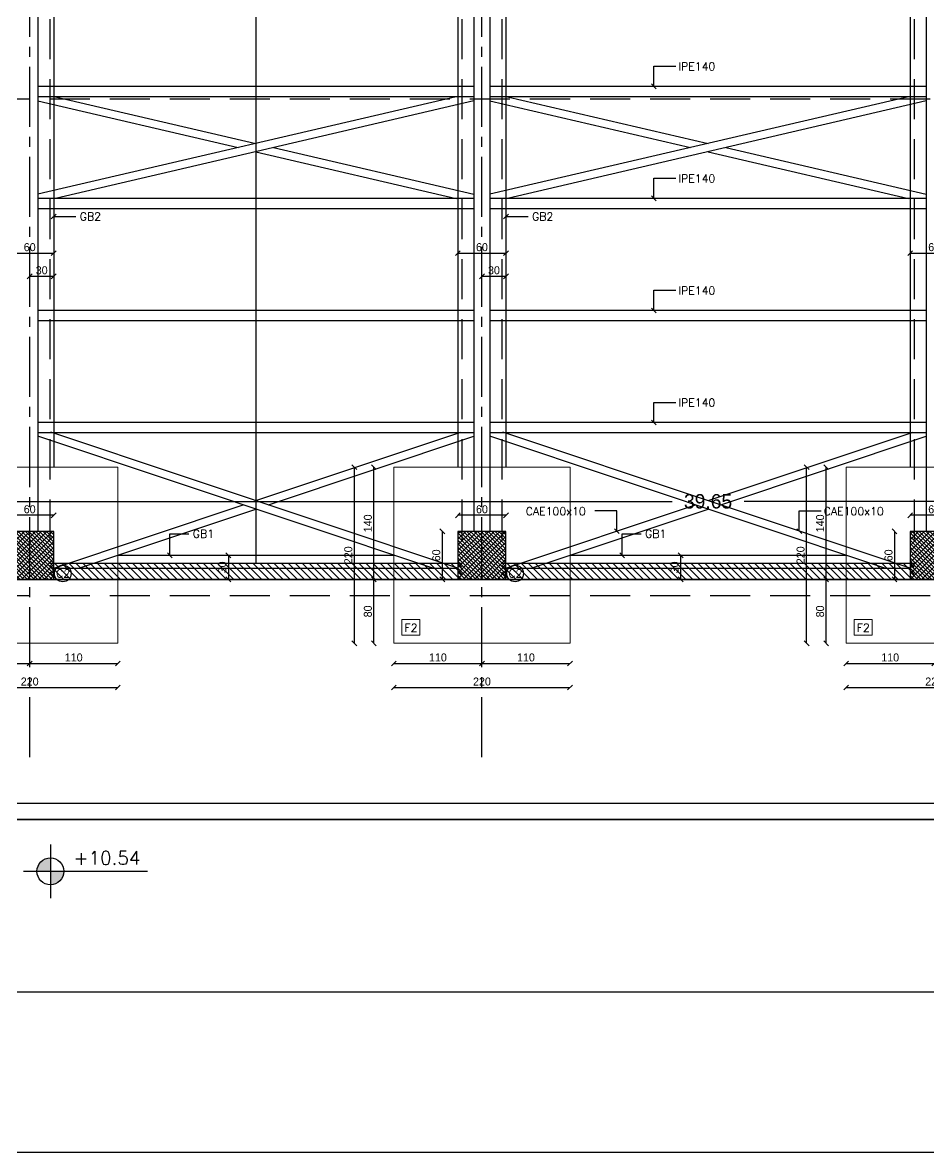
# Model space of a CAD drawing. Header units: metres. Extents: x -353217 to -351774, y -68080 to -67552.
# Drawn here: x -352346.65 to -352335.33, y -67887.88 to -67873.76 of the extents above; entities that cross this region are included whole.
import ezdxf

# ---------------------------------------------------------------- set-up
doc = ezdxf.new("R2010")
doc.units = ezdxf.units.M
doc.header["$MEASUREMENT"] = 0
doc.header["$PDMODE"] = 2
doc.header["$PDSIZE"] = -0.6
doc.linetypes.add('CENTER2', pattern=[1.125, 0.75, -0.125, 0.125, -0.125])
doc.linetypes.add('DASHED', pattern=[0.75, 0.5, -0.25])
for name, color, linetype in [('A-dim', 4, 'Continuous'), ('A-HATCH', 9, 'Continuous'), ('A-levels', 4, 'Continuous'), ('A-walls', 5, 'Continuous'), ('Dim', 40, 'Continuous'), ('lot', 3, 'Continuous'), ('proj', 2, 'DASHED'), ('Str-Axes', 8, 'Continuous'), ('str-columns', 3, 'Continuous'), ('str-frame', 1, 'Continuous'), ('str-ground-beams', 3, 'Continuous')]:
    doc.layers.add(name, color=color, linetype=linetype)
doc.layers.add('str-footings', color=5, linetype='Continuous', lineweight=5)
doc.styles.add('ROMANS', font='romans', dxfattribs={"height": 0.4})
doc.dimstyles.get("Standard").update_dxf_attribs({"dimtxt": 0.18, "dimasz": 0.18, "dimexe": 0.18, "dimexo": 0.0625, "dimgap": 0.09, "dimtad": 0, "dimzin": 0, "dimdsep": 46, "dimtxsty": 'Standard', "dimcen": 0.09, "dimse1": 1, "dimse2": 1, "dimadec": 0, "dimazin": 0, "dimtfac": 1, "dimtix": 1, "dimtofl": 0, "dimtmove": 0, "dimatfit": 3, "dimfxl": 1, "dimtolj": 1, "dimtzin": 0, "dimarcsym": 0})
doc.dimstyles.new('structure', dxfattribs={"dimtxt": 0.1, "dimasz": 0.06, "dimexe": 0.18, "dimexo": 1, "dimgap": 0.025, "dimtad": 1, "dimdec": 1, "dimlfac": 100, "dimrnd": 0.5, "dimdsep": 46, "dimtxsty": 'Standard', "dimblk1": 'OBLIQUE', "dimblk2": 'OBLIQUE', "dimsah": 1, "dimcen": 0.009, "dimse1": 1, "dimse2": 1, "dimclrd": 4, "dimclre": 9, "dimclrt": 1, "dimadec": 0, "dimazin": 0, "dimtfac": 0.066667, "dimtdec": 1, "dimtix": 1, "dimtmove": 2, "dimatfit": 3, "dimldrblk": 'OBLIQUE', "dimfxl": 0.18, "dimtolj": 1, "dimarcsym": 0})
pattern_1 = [(45, (0, 0), (-0.035355339059, 0.035355339059), [])]

# ---------------------------------------------------------------- blocks, each defined once
blk = doc.blocks.new('planlev')
h = blk.add_hatch(color=256)
h.paths.add_polyline_path([(0, 0.2, 0.414214), (-0.2, 0), (0, 0)])
h.paths.add_polyline_path([(0.2, 0), (0, 0), (0, -0.2, 0.414214)])
for p, q in [((0, 0.4), (0, -0.4)), ((-0.4, 0), (1.445, 0))]:
    blk.add_line(p, q)
blk.add_circle((0, 0), 0.2)
at = {"style": 'ROMANS'}
for tag, p in [('LEVEL-NOTATION', (0.345, 0.099)), ('FINISH', (0.345, -0.301))]:
    blk.add_attdef(tag, p, '', height=0.2, dxfattribs=at)
blk = doc.blocks.new('*D474')
at = {"layer": 'A-dim', "color": 0, "lineweight": -2, "transparency": 16777216}
for p, q in [((-352357.732, -67879.742), (-352338.537, -67879.742)), ((-352318.442, -67879.742), (-352337.637, -67879.742))]:
    blk.add_line(p, q, dxfattribs=at)
at = {"layer": 'A-dim', "color": 0, "transparency": 16777216}
for points in [[(-352357.732, -67879.712), (-352357.732, -67879.772), (-352357.912, -67879.742)], [(-352318.442, -67879.712), (-352318.442, -67879.772), (-352318.262, -67879.742)]]:
    blk.add_solid(points, dxfattribs=at)
at = {"layer": 'Defpoints', "color": 0, "transparency": 16777216}
for p in [(-352318.262, -67879.742), (-352357.912, -67880.216), (-352318.262, -67880.216)]:
    blk.add_point(p, dxfattribs=at)
at = {"layer": 'A-dim', "color": 0, "transparency": 16777216, "insert": (-352338.087, -67879.742), "char_height": 0.18, "attachment_point": 5}
blk.add_mtext('\\A1;39.65', dxfattribs=at)
blk = doc.blocks.new('_Oblique')
at = {"color": 0, "linetype": 'ByBlock', "lineweight": -2}
blk.add_line((-0.5, -0.5), (0.5, 0.5), dxfattribs=at)
blk = doc.blocks.new('*D530')
at = {"layer": 'Defpoints', "color": 0, "transparency": 16777216}
for p in [(-352346.562, -67881.515), (-352345.462, -67881.515), (-352345.462, -67881.767)]:
    blk.add_point(p, dxfattribs=at)
at = {"layer": 'str-footings', "color": 4, "lineweight": -2, "transparency": 16777216}
blk.add_line((-352346.562, -67881.767), (-352345.462, -67881.767), dxfattribs=at)
at = {"layer": 'str-footings', "color": 4, "lineweight": -2, "transparency": 16777216, "xscale": 0.06, "yscale": 0.06, "zscale": 0.06, "rotation": 180}
blk.add_blockref('_Oblique', (-352346.562, -67881.767), dxfattribs=at)
at = {"layer": 'str-footings', "color": 4, "lineweight": -2, "transparency": 16777216, "xscale": 0.06, "yscale": 0.06, "zscale": 0.06}
blk.add_blockref('_Oblique', (-352345.462, -67881.767), dxfattribs=at)
at = {"layer": 'str-footings', "color": 1, "transparency": 16777216, "insert": (-352346.012, -67881.692), "char_height": 0.1, "attachment_point": 5}
blk.add_mtext('\\A1;110', dxfattribs=at)
blk = doc.blocks.new('*D532')
at = {"layer": 'Defpoints', "color": 0, "transparency": 16777216}
for p in [(-352347.662, -67881.515), (-352346.562, -67881.515), (-352346.562, -67881.767)]:
    blk.add_point(p, dxfattribs=at)
at = {"layer": 'str-footings', "color": 4, "lineweight": -2, "transparency": 16777216}
blk.add_line((-352347.662, -67881.767), (-352346.562, -67881.767), dxfattribs=at)
at = {"layer": 'str-footings', "color": 4, "lineweight": -2, "transparency": 16777216, "xscale": 0.06, "yscale": 0.06, "zscale": 0.06, "rotation": 180}
blk.add_blockref('_Oblique', (-352347.662, -67881.767), dxfattribs=at)
at = {"layer": 'str-footings', "color": 4, "lineweight": -2, "transparency": 16777216, "xscale": 0.06, "yscale": 0.06, "zscale": 0.06}
blk.add_blockref('_Oblique', (-352346.562, -67881.767), dxfattribs=at)
at = {"layer": 'str-footings', "color": 1, "transparency": 16777216, "insert": (-352347.112, -67881.692), "char_height": 0.1, "attachment_point": 5}
blk.add_mtext('\\A1;110', dxfattribs=at)
blk = doc.blocks.new('*D527')
at = {"layer": 'Defpoints', "color": 0, "transparency": 16777216}
for p in [(-352347.662, -67881.515), (-352345.462, -67881.515), (-352345.462, -67882.068)]:
    blk.add_point(p, dxfattribs=at)
at = {"layer": 'str-footings', "color": 4, "lineweight": -2, "transparency": 16777216}
blk.add_line((-352347.662, -67882.068), (-352345.462, -67882.068), dxfattribs=at)
at = {"layer": 'str-footings', "color": 4, "lineweight": -2, "transparency": 16777216, "xscale": 0.06, "yscale": 0.06, "zscale": 0.06, "rotation": 180}
blk.add_blockref('_Oblique', (-352347.662, -67882.068), dxfattribs=at)
at = {"layer": 'str-footings', "color": 4, "lineweight": -2, "transparency": 16777216, "xscale": 0.06, "yscale": 0.06, "zscale": 0.06}
blk.add_blockref('_Oblique', (-352345.462, -67882.068), dxfattribs=at)
at = {"layer": 'str-footings', "color": 1, "transparency": 16777216, "insert": (-352346.562, -67881.993), "char_height": 0.1, "attachment_point": 5}
blk.add_mtext('\\A1;220', dxfattribs=at)
blk = doc.blocks.new('*D533')
at = {"layer": 'Defpoints', "color": 0, "transparency": 16777216}
for p in [(-352342.262, -67880.716), (-352342.012, -67880.716), (-352342.012, -67881.515)]:
    blk.add_point(p, dxfattribs=at)
at = {"layer": 'str-footings', "color": 4, "lineweight": -2, "transparency": 16777216}
blk.add_line((-352342.262, -67881.515), (-352342.262, -67880.716), dxfattribs=at)
at = {"layer": 'str-footings', "color": 4, "lineweight": -2, "transparency": 16777216, "xscale": 0.06, "yscale": 0.06, "zscale": 0.06}
for p, rotation in [((-352342.262, -67880.716), 90), ((-352342.262, -67881.515), 270)]:
    blk.add_blockref('_Oblique', p, dxfattribs=dict(at, rotation=rotation))
at = {"layer": 'str-footings', "color": 1, "transparency": 16777216, "insert": (-352342.337, -67881.116), "char_height": 0.1, "attachment_point": 5, "rotation": 90}
blk.add_mtext('\\A1;80', dxfattribs=at)
blk = doc.blocks.new('*D534')
at = {"layer": 'Defpoints', "color": 0, "transparency": 16777216}
for p in [(-352340.912, -67881.515), (-352339.812, -67881.515), (-352339.812, -67881.767)]:
    blk.add_point(p, dxfattribs=at)
at = {"layer": 'str-footings', "color": 4, "lineweight": -2, "transparency": 16777216}
blk.add_line((-352340.912, -67881.767), (-352339.812, -67881.767), dxfattribs=at)
at = {"layer": 'str-footings', "color": 4, "lineweight": -2, "transparency": 16777216, "xscale": 0.06, "yscale": 0.06, "zscale": 0.06, "rotation": 180}
blk.add_blockref('_Oblique', (-352340.912, -67881.767), dxfattribs=at)
at = {"layer": 'str-footings', "color": 4, "lineweight": -2, "transparency": 16777216, "xscale": 0.06, "yscale": 0.06, "zscale": 0.06}
blk.add_blockref('_Oblique', (-352339.812, -67881.767), dxfattribs=at)
at = {"layer": 'str-footings', "color": 1, "transparency": 16777216, "insert": (-352340.362, -67881.692), "char_height": 0.1, "attachment_point": 5}
blk.add_mtext('\\A1;110', dxfattribs=at)
blk = doc.blocks.new('*D535')
at = {"layer": 'Defpoints', "color": 0, "transparency": 16777216}
for p in [(-352342.262, -67879.315), (-352342.012, -67879.315), (-352342.012, -67880.716)]:
    blk.add_point(p, dxfattribs=at)
at = {"layer": 'str-footings', "color": 4, "lineweight": -2, "transparency": 16777216}
blk.add_line((-352342.262, -67880.716), (-352342.262, -67879.315), dxfattribs=at)
at = {"layer": 'str-footings', "color": 4, "lineweight": -2, "transparency": 16777216, "xscale": 0.06, "yscale": 0.06, "zscale": 0.06}
for p, rotation in [((-352342.262, -67879.315), 90), ((-352342.262, -67880.716), 270)]:
    blk.add_blockref('_Oblique', p, dxfattribs=dict(at, rotation=rotation))
at = {"layer": 'str-footings', "color": 1, "transparency": 16777216, "insert": (-352342.337, -67880.016), "char_height": 0.1, "attachment_point": 5, "rotation": 90}
blk.add_mtext('\\A1;140', dxfattribs=at)
blk = doc.blocks.new('*D536')
at = {"layer": 'Defpoints', "color": 0, "transparency": 16777216}
for p in [(-352342.012, -67881.515), (-352340.912, -67881.515), (-352340.912, -67881.767)]:
    blk.add_point(p, dxfattribs=at)
at = {"layer": 'str-footings', "color": 4, "lineweight": -2, "transparency": 16777216}
blk.add_line((-352342.012, -67881.767), (-352340.912, -67881.767), dxfattribs=at)
at = {"layer": 'str-footings', "color": 4, "lineweight": -2, "transparency": 16777216, "xscale": 0.06, "yscale": 0.06, "zscale": 0.06, "rotation": 180}
blk.add_blockref('_Oblique', (-352342.012, -67881.767), dxfattribs=at)
at = {"layer": 'str-footings', "color": 4, "lineweight": -2, "transparency": 16777216, "xscale": 0.06, "yscale": 0.06, "zscale": 0.06}
blk.add_blockref('_Oblique', (-352340.912, -67881.767), dxfattribs=at)
at = {"layer": 'str-footings', "color": 1, "transparency": 16777216, "insert": (-352341.462, -67881.692), "char_height": 0.1, "attachment_point": 5}
blk.add_mtext('\\A1;110', dxfattribs=at)
blk = doc.blocks.new('*D537')
at = {"layer": 'Defpoints', "color": 0, "transparency": 16777216}
for p in [(-352342.012, -67881.515), (-352339.812, -67881.515), (-352339.812, -67882.068)]:
    blk.add_point(p, dxfattribs=at)
at = {"layer": 'str-footings', "color": 4, "lineweight": -2, "transparency": 16777216}
blk.add_line((-352342.012, -67882.068), (-352339.812, -67882.068), dxfattribs=at)
at = {"layer": 'str-footings', "color": 4, "lineweight": -2, "transparency": 16777216, "xscale": 0.06, "yscale": 0.06, "zscale": 0.06, "rotation": 180}
blk.add_blockref('_Oblique', (-352342.012, -67882.068), dxfattribs=at)
at = {"layer": 'str-footings', "color": 4, "lineweight": -2, "transparency": 16777216, "xscale": 0.06, "yscale": 0.06, "zscale": 0.06}
blk.add_blockref('_Oblique', (-352339.812, -67882.068), dxfattribs=at)
at = {"layer": 'str-footings', "color": 1, "transparency": 16777216, "insert": (-352340.912, -67881.993), "char_height": 0.1, "attachment_point": 5}
blk.add_mtext('\\A1;220', dxfattribs=at)
blk = doc.blocks.new('*D538')
at = {"layer": 'Defpoints', "color": 0, "transparency": 16777216}
for p in [(-352342.506, -67879.315), (-352342.012, -67879.315), (-352342.012, -67881.515)]:
    blk.add_point(p, dxfattribs=at)
at = {"layer": 'str-footings', "color": 4, "lineweight": -2, "transparency": 16777216}
blk.add_line((-352342.506, -67881.515), (-352342.506, -67879.315), dxfattribs=at)
at = {"layer": 'str-footings', "color": 4, "lineweight": -2, "transparency": 16777216, "xscale": 0.06, "yscale": 0.06, "zscale": 0.06}
for p, rotation in [((-352342.506, -67879.315), 90), ((-352342.506, -67881.515), 270)]:
    blk.add_blockref('_Oblique', p, dxfattribs=dict(at, rotation=rotation))
at = {"layer": 'str-footings', "color": 1, "transparency": 16777216, "insert": (-352342.581, -67880.415), "char_height": 0.1, "attachment_point": 5, "rotation": 90}
blk.add_mtext('\\A1;220', dxfattribs=at)
blk = doc.blocks.new('*D539')
at = {"layer": 'Defpoints', "color": 0, "transparency": 16777216}
for p in [(-352336.612, -67880.716), (-352336.362, -67880.716), (-352336.362, -67881.515)]:
    blk.add_point(p, dxfattribs=at)
at = {"layer": 'str-footings', "color": 4, "lineweight": -2, "transparency": 16777216}
blk.add_line((-352336.612, -67881.515), (-352336.612, -67880.716), dxfattribs=at)
at = {"layer": 'str-footings', "color": 4, "lineweight": -2, "transparency": 16777216, "xscale": 0.06, "yscale": 0.06, "zscale": 0.06}
for p, rotation in [((-352336.612, -67880.716), 90), ((-352336.612, -67881.515), 270)]:
    blk.add_blockref('_Oblique', p, dxfattribs=dict(at, rotation=rotation))
at = {"layer": 'str-footings', "color": 1, "transparency": 16777216, "insert": (-352336.687, -67881.116), "char_height": 0.1, "attachment_point": 5, "rotation": 90}
blk.add_mtext('\\A1;80', dxfattribs=at)
blk = doc.blocks.new('*D541')
at = {"layer": 'Defpoints', "color": 0, "transparency": 16777216}
for p in [(-352336.612, -67879.315), (-352336.362, -67879.315), (-352336.362, -67880.716)]:
    blk.add_point(p, dxfattribs=at)
at = {"layer": 'str-footings', "color": 4, "lineweight": -2, "transparency": 16777216}
blk.add_line((-352336.612, -67880.716), (-352336.612, -67879.315), dxfattribs=at)
at = {"layer": 'str-footings', "color": 4, "lineweight": -2, "transparency": 16777216, "xscale": 0.06, "yscale": 0.06, "zscale": 0.06}
for p, rotation in [((-352336.612, -67879.315), 90), ((-352336.612, -67880.716), 270)]:
    blk.add_blockref('_Oblique', p, dxfattribs=dict(at, rotation=rotation))
at = {"layer": 'str-footings', "color": 1, "transparency": 16777216, "insert": (-352336.687, -67880.016), "char_height": 0.1, "attachment_point": 5, "rotation": 90}
blk.add_mtext('\\A1;140', dxfattribs=at)
blk = doc.blocks.new('*D542')
at = {"layer": 'Defpoints', "color": 0, "transparency": 16777216}
for p in [(-352336.362, -67881.515), (-352335.262, -67881.515), (-352335.262, -67881.767)]:
    blk.add_point(p, dxfattribs=at)
at = {"layer": 'str-footings', "color": 4, "lineweight": -2, "transparency": 16777216}
blk.add_line((-352336.362, -67881.767), (-352335.262, -67881.767), dxfattribs=at)
at = {"layer": 'str-footings', "color": 4, "lineweight": -2, "transparency": 16777216, "xscale": 0.06, "yscale": 0.06, "zscale": 0.06, "rotation": 180}
blk.add_blockref('_Oblique', (-352336.362, -67881.767), dxfattribs=at)
at = {"layer": 'str-footings', "color": 4, "lineweight": -2, "transparency": 16777216, "xscale": 0.06, "yscale": 0.06, "zscale": 0.06}
blk.add_blockref('_Oblique', (-352335.262, -67881.767), dxfattribs=at)
at = {"layer": 'str-footings', "color": 1, "transparency": 16777216, "insert": (-352335.812, -67881.692), "char_height": 0.1, "attachment_point": 5}
blk.add_mtext('\\A1;110', dxfattribs=at)
blk = doc.blocks.new('*D543')
at = {"layer": 'Defpoints', "color": 0, "transparency": 16777216}
for p in [(-352336.362, -67881.515), (-352334.162, -67881.515), (-352334.162, -67882.068)]:
    blk.add_point(p, dxfattribs=at)
at = {"layer": 'str-footings', "color": 4, "lineweight": -2, "transparency": 16777216}
blk.add_line((-352336.362, -67882.068), (-352334.162, -67882.068), dxfattribs=at)
at = {"layer": 'str-footings', "color": 4, "lineweight": -2, "transparency": 16777216, "xscale": 0.06, "yscale": 0.06, "zscale": 0.06, "rotation": 180}
blk.add_blockref('_Oblique', (-352336.362, -67882.068), dxfattribs=at)
at = {"layer": 'str-footings', "color": 4, "lineweight": -2, "transparency": 16777216, "xscale": 0.06, "yscale": 0.06, "zscale": 0.06}
blk.add_blockref('_Oblique', (-352334.162, -67882.068), dxfattribs=at)
at = {"layer": 'str-footings', "color": 1, "transparency": 16777216, "insert": (-352335.262, -67881.993), "char_height": 0.1, "attachment_point": 5}
blk.add_mtext('\\A1;220', dxfattribs=at)
blk = doc.blocks.new('*D544')
at = {"layer": 'Defpoints', "color": 0, "transparency": 16777216}
for p in [(-352336.856, -67879.315), (-352336.362, -67879.315), (-352336.362, -67881.515)]:
    blk.add_point(p, dxfattribs=at)
at = {"layer": 'str-footings', "color": 4, "lineweight": -2, "transparency": 16777216}
blk.add_line((-352336.856, -67881.515), (-352336.856, -67879.315), dxfattribs=at)
at = {"layer": 'str-footings', "color": 4, "lineweight": -2, "transparency": 16777216, "xscale": 0.06, "yscale": 0.06, "zscale": 0.06}
for p, rotation in [((-352336.856, -67879.315), 90), ((-352336.856, -67881.515), 270)]:
    blk.add_blockref('_Oblique', p, dxfattribs=dict(at, rotation=rotation))
at = {"layer": 'str-footings', "color": 1, "transparency": 16777216, "insert": (-352336.931, -67880.415), "char_height": 0.1, "attachment_point": 5, "rotation": 90}
blk.add_mtext('\\A1;220', dxfattribs=at)
blk = doc.blocks.new('*D580')
at = {"layer": 'Defpoints', "color": 0, "ltscale": 10, "transparency": 16777216}
for p in [(-352335.562, -67876.641), (-352334.962, -67876.641), (-352334.962, -67876.641)]:
    blk.add_point(p, dxfattribs=at)
at = {"layer": 'str-ground-beams', "color": 4, "lineweight": -2, "ltscale": 10, "transparency": 16777216}
blk.add_line((-352335.562, -67876.641), (-352334.962, -67876.641), dxfattribs=at)
at = {"layer": 'str-ground-beams', "color": 4, "lineweight": -2, "ltscale": 10, "transparency": 16777216, "xscale": 0.06, "yscale": 0.06, "zscale": 0.06, "rotation": 180}
blk.add_blockref('_Oblique', (-352335.562, -67876.641), dxfattribs=at)
at = {"layer": 'str-ground-beams', "color": 4, "lineweight": -2, "ltscale": 10, "transparency": 16777216, "xscale": 0.06, "yscale": 0.06, "zscale": 0.06}
blk.add_blockref('_Oblique', (-352334.962, -67876.641), dxfattribs=at)
at = {"layer": 'str-ground-beams', "color": 1, "ltscale": 10, "transparency": 16777216, "insert": (-352335.262, -67876.566), "char_height": 0.1, "attachment_point": 5}
blk.add_mtext('\\A1;60', dxfattribs=at)
blk = doc.blocks.new('*D582')
at = {"layer": 'Defpoints', "color": 0, "ltscale": 10, "transparency": 16777216}
for p in [(-352341.212, -67876.641), (-352340.612, -67876.641), (-352340.612, -67876.641)]:
    blk.add_point(p, dxfattribs=at)
at = {"layer": 'str-ground-beams', "color": 4, "lineweight": -2, "ltscale": 10, "transparency": 16777216}
blk.add_line((-352341.212, -67876.641), (-352340.612, -67876.641), dxfattribs=at)
at = {"layer": 'str-ground-beams', "color": 4, "lineweight": -2, "ltscale": 10, "transparency": 16777216, "xscale": 0.06, "yscale": 0.06, "zscale": 0.06, "rotation": 180}
blk.add_blockref('_Oblique', (-352341.212, -67876.641), dxfattribs=at)
at = {"layer": 'str-ground-beams', "color": 4, "lineweight": -2, "ltscale": 10, "transparency": 16777216, "xscale": 0.06, "yscale": 0.06, "zscale": 0.06}
blk.add_blockref('_Oblique', (-352340.612, -67876.641), dxfattribs=at)
at = {"layer": 'str-ground-beams', "color": 1, "ltscale": 10, "transparency": 16777216, "insert": (-352340.912, -67876.566), "char_height": 0.1, "attachment_point": 5}
blk.add_mtext('\\A1;60', dxfattribs=at)
blk = doc.blocks.new('*D583')
at = {"layer": 'Defpoints', "color": 0, "ltscale": 10, "transparency": 16777216}
for p in [(-352340.912, -67876.93), (-352340.612, -67876.93), (-352340.612, -67876.93)]:
    blk.add_point(p, dxfattribs=at)
at = {"layer": 'str-ground-beams', "color": 4, "lineweight": -2, "ltscale": 10, "transparency": 16777216}
blk.add_line((-352340.912, -67876.93), (-352340.612, -67876.93), dxfattribs=at)
at = {"layer": 'str-ground-beams', "color": 4, "lineweight": -2, "ltscale": 10, "transparency": 16777216, "xscale": 0.06, "yscale": 0.06, "zscale": 0.06, "rotation": 180}
blk.add_blockref('_Oblique', (-352340.912, -67876.93), dxfattribs=at)
at = {"layer": 'str-ground-beams', "color": 4, "lineweight": -2, "ltscale": 10, "transparency": 16777216, "xscale": 0.06, "yscale": 0.06, "zscale": 0.06}
blk.add_blockref('_Oblique', (-352340.612, -67876.93), dxfattribs=at)
at = {"layer": 'str-ground-beams', "color": 1, "ltscale": 10, "transparency": 16777216, "insert": (-352340.762, -67876.855), "char_height": 0.1, "attachment_point": 5}
blk.add_mtext('\\A1;30', dxfattribs=at)
blk = doc.blocks.new('*D584')
at = {"layer": 'Defpoints', "color": 0, "ltscale": 10, "transparency": 16777216}
for p in [(-352346.862, -67876.641), (-352346.262, -67876.641), (-352346.262, -67876.641)]:
    blk.add_point(p, dxfattribs=at)
at = {"layer": 'str-ground-beams', "color": 4, "lineweight": -2, "ltscale": 10, "transparency": 16777216}
blk.add_line((-352346.862, -67876.641), (-352346.262, -67876.641), dxfattribs=at)
at = {"layer": 'str-ground-beams', "color": 4, "lineweight": -2, "ltscale": 10, "transparency": 16777216, "xscale": 0.06, "yscale": 0.06, "zscale": 0.06, "rotation": 180}
blk.add_blockref('_Oblique', (-352346.862, -67876.641), dxfattribs=at)
at = {"layer": 'str-ground-beams', "color": 4, "lineweight": -2, "ltscale": 10, "transparency": 16777216, "xscale": 0.06, "yscale": 0.06, "zscale": 0.06}
blk.add_blockref('_Oblique', (-352346.262, -67876.641), dxfattribs=at)
at = {"layer": 'str-ground-beams', "color": 1, "ltscale": 10, "transparency": 16777216, "insert": (-352346.562, -67876.566), "char_height": 0.1, "attachment_point": 5}
blk.add_mtext('\\A1;60', dxfattribs=at)
blk = doc.blocks.new('*D585')
at = {"layer": 'Defpoints', "color": 0, "ltscale": 10, "transparency": 16777216}
for p in [(-352346.562, -67876.93), (-352346.262, -67876.93), (-352346.262, -67876.93)]:
    blk.add_point(p, dxfattribs=at)
at = {"layer": 'str-ground-beams', "color": 4, "lineweight": -2, "ltscale": 10, "transparency": 16777216}
blk.add_line((-352346.562, -67876.93), (-352346.262, -67876.93), dxfattribs=at)
at = {"layer": 'str-ground-beams', "color": 4, "lineweight": -2, "ltscale": 10, "transparency": 16777216, "xscale": 0.06, "yscale": 0.06, "zscale": 0.06, "rotation": 180}
blk.add_blockref('_Oblique', (-352346.562, -67876.93), dxfattribs=at)
at = {"layer": 'str-ground-beams', "color": 4, "lineweight": -2, "ltscale": 10, "transparency": 16777216, "xscale": 0.06, "yscale": 0.06, "zscale": 0.06}
blk.add_blockref('_Oblique', (-352346.262, -67876.93), dxfattribs=at)
at = {"layer": 'str-ground-beams', "color": 1, "ltscale": 10, "transparency": 16777216, "insert": (-352346.412, -67876.855), "char_height": 0.1, "attachment_point": 5}
blk.add_mtext('\\A1;30', dxfattribs=at)
blk = doc.blocks.new('*D590')
at = {"layer": 'Defpoints', "color": 0, "transparency": 16777216}
for p in [(-352344.08, -67880.416), (-352344.08, -67880.716), (-352344.08, -67880.716)]:
    blk.add_point(p, dxfattribs=at)
at = {"layer": 'str-ground-beams', "color": 4, "lineweight": -2, "transparency": 16777216}
blk.add_line((-352344.08, -67880.416), (-352344.08, -67880.716), dxfattribs=at)
at = {"layer": 'str-ground-beams', "color": 4, "lineweight": -2, "transparency": 16777216, "xscale": 0.06, "yscale": 0.06, "zscale": 0.06}
for p, rotation in [((-352344.08, -67880.416), 90), ((-352344.08, -67880.716), 270)]:
    blk.add_blockref('_Oblique', p, dxfattribs=dict(at, rotation=rotation))
at = {"layer": 'str-ground-beams', "color": 1, "transparency": 16777216, "insert": (-352344.155, -67880.566), "char_height": 0.1, "attachment_point": 5, "rotation": 90}
blk.add_mtext('\\A1;30', dxfattribs=at)
blk = doc.blocks.new('*D591')
at = {"layer": 'Defpoints', "color": 0, "transparency": 16777216}
for p in [(-352338.43, -67880.416), (-352338.43, -67880.716), (-352338.43, -67880.716)]:
    blk.add_point(p, dxfattribs=at)
at = {"layer": 'str-ground-beams', "color": 4, "lineweight": -2, "transparency": 16777216}
blk.add_line((-352338.43, -67880.416), (-352338.43, -67880.716), dxfattribs=at)
at = {"layer": 'str-ground-beams', "color": 4, "lineweight": -2, "transparency": 16777216, "xscale": 0.06, "yscale": 0.06, "zscale": 0.06}
for p, rotation in [((-352338.43, -67880.416), 90), ((-352338.43, -67880.716), 270)]:
    blk.add_blockref('_Oblique', p, dxfattribs=dict(at, rotation=rotation))
at = {"layer": 'str-ground-beams', "color": 1, "transparency": 16777216, "insert": (-352338.505, -67880.566), "char_height": 0.1, "attachment_point": 5, "rotation": 90}
blk.add_mtext('\\A1;30', dxfattribs=at)
blk = doc.blocks.new('*D611')
at = {"layer": 'Defpoints', "color": 0, "transparency": 16777216}
for p in [(-352346.862, -67879.916), (-352346.862, -67880.116), (-352346.262, -67880.116)]:
    blk.add_point(p, dxfattribs=at)
at = {"layer": 'str-columns', "color": 4, "lineweight": -2, "transparency": 16777216}
blk.add_line((-352346.262, -67879.916), (-352346.862, -67879.916), dxfattribs=at)
at = {"layer": 'str-columns', "color": 4, "lineweight": -2, "transparency": 16777216, "xscale": 0.06, "yscale": 0.06, "zscale": 0.06, "rotation": 180}
blk.add_blockref('_Oblique', (-352346.862, -67879.916), dxfattribs=at)
at = {"layer": 'str-columns', "color": 4, "lineweight": -2, "transparency": 16777216, "xscale": 0.06, "yscale": 0.06, "zscale": 0.06}
blk.add_blockref('_Oblique', (-352346.262, -67879.916), dxfattribs=at)
at = {"layer": 'str-columns', "color": 1, "transparency": 16777216, "insert": (-352346.562, -67879.841), "char_height": 0.1, "attachment_point": 5}
blk.add_mtext('\\A1;60', dxfattribs=at)
blk = doc.blocks.new('*D613')
at = {"layer": 'Defpoints', "color": 0, "transparency": 16777216}
for p in [(-352341.212, -67879.916), (-352341.212, -67880.116), (-352340.612, -67880.116)]:
    blk.add_point(p, dxfattribs=at)
at = {"layer": 'str-columns', "color": 4, "lineweight": -2, "transparency": 16777216}
blk.add_line((-352340.612, -67879.916), (-352341.212, -67879.916), dxfattribs=at)
at = {"layer": 'str-columns', "color": 4, "lineweight": -2, "transparency": 16777216, "xscale": 0.06, "yscale": 0.06, "zscale": 0.06, "rotation": 180}
blk.add_blockref('_Oblique', (-352341.212, -67879.916), dxfattribs=at)
at = {"layer": 'str-columns', "color": 4, "lineweight": -2, "transparency": 16777216, "xscale": 0.06, "yscale": 0.06, "zscale": 0.06}
blk.add_blockref('_Oblique', (-352340.612, -67879.916), dxfattribs=at)
at = {"layer": 'str-columns', "color": 1, "transparency": 16777216, "insert": (-352340.912, -67879.841), "char_height": 0.1, "attachment_point": 5}
blk.add_mtext('\\A1;60', dxfattribs=at)
blk = doc.blocks.new('*D614')
at = {"layer": 'Defpoints', "color": 0, "transparency": 16777216}
for p in [(-352341.212, -67880.116), (-352341.407, -67880.716), (-352341.212, -67880.716)]:
    blk.add_point(p, dxfattribs=at)
at = {"layer": 'str-columns', "color": 4, "lineweight": -2, "transparency": 16777216}
blk.add_line((-352341.407, -67880.116), (-352341.407, -67880.716), dxfattribs=at)
at = {"layer": 'str-columns', "color": 4, "lineweight": -2, "transparency": 16777216, "xscale": 0.06, "yscale": 0.06, "zscale": 0.06}
for p, rotation in [((-352341.407, -67880.116), 90), ((-352341.407, -67880.716), 270)]:
    blk.add_blockref('_Oblique', p, dxfattribs=dict(at, rotation=rotation))
at = {"layer": 'str-columns', "color": 1, "transparency": 16777216, "insert": (-352341.482, -67880.416), "char_height": 0.1, "attachment_point": 5, "rotation": 90}
blk.add_mtext('\\A1;60', dxfattribs=at)
blk = doc.blocks.new('*D615')
at = {"layer": 'Defpoints', "color": 0, "transparency": 16777216}
for p in [(-352335.562, -67879.916), (-352335.562, -67880.116), (-352334.962, -67880.116)]:
    blk.add_point(p, dxfattribs=at)
at = {"layer": 'str-columns', "color": 4, "lineweight": -2, "transparency": 16777216}
blk.add_line((-352334.962, -67879.916), (-352335.562, -67879.916), dxfattribs=at)
at = {"layer": 'str-columns', "color": 4, "lineweight": -2, "transparency": 16777216, "xscale": 0.06, "yscale": 0.06, "zscale": 0.06, "rotation": 180}
blk.add_blockref('_Oblique', (-352335.562, -67879.916), dxfattribs=at)
at = {"layer": 'str-columns', "color": 4, "lineweight": -2, "transparency": 16777216, "xscale": 0.06, "yscale": 0.06, "zscale": 0.06}
blk.add_blockref('_Oblique', (-352334.962, -67879.916), dxfattribs=at)
at = {"layer": 'str-columns', "color": 1, "transparency": 16777216, "insert": (-352335.262, -67879.841), "char_height": 0.1, "attachment_point": 5}
blk.add_mtext('\\A1;60', dxfattribs=at)
blk = doc.blocks.new('*D616')
at = {"layer": 'Defpoints', "color": 0, "transparency": 16777216}
for p in [(-352335.562, -67880.116), (-352335.757, -67880.716), (-352335.562, -67880.716)]:
    blk.add_point(p, dxfattribs=at)
at = {"layer": 'str-columns', "color": 4, "lineweight": -2, "transparency": 16777216}
blk.add_line((-352335.757, -67880.116), (-352335.757, -67880.716), dxfattribs=at)
at = {"layer": 'str-columns', "color": 4, "lineweight": -2, "transparency": 16777216, "xscale": 0.06, "yscale": 0.06, "zscale": 0.06}
for p, rotation in [((-352335.757, -67880.116), 90), ((-352335.757, -67880.716), 270)]:
    blk.add_blockref('_Oblique', p, dxfattribs=dict(at, rotation=rotation))
at = {"layer": 'str-columns', "color": 1, "transparency": 16777216, "insert": (-352335.832, -67880.416), "char_height": 0.1, "attachment_point": 5, "rotation": 90}
blk.add_mtext('\\A1;60', dxfattribs=at)

msp = doc.modelspace()

# ---------------------------------------------------------------- hatches: boundary and pattern name
at = {"layer": 'A-HATCH'}
h = msp.add_hatch(dxfattribs=at)
h.set_pattern_fill('LINE', color=256, scale=0.25, angle=315, style=0)
h.set_pattern_definition([(315, (-352346.811867, -67880.716397), (0.0220971, 0.0220971), [])])
h.paths.add_polyline_path([(-352346.2618675, -67880.1163974), (-352346.8618675, -67880.1163974), (-352346.8618675, -67880.7163974), (-352346.2618675, -67880.7163974)])
h = msp.add_hatch(dxfattribs=at)
h.set_pattern_fill('LINE', color=256, scale=0.25, angle=315, style=0)
h.set_pattern_definition([(315, (-352341.161867, -67880.716397), (0.0220971, 0.0220971), [])])
h.paths.add_polyline_path([(-352340.6118675, -67880.1163974), (-352341.2118675, -67880.1163974), (-352341.2118675, -67880.7163974), (-352340.6118675, -67880.7163974)])
h = msp.add_hatch(dxfattribs=at)
h.set_pattern_fill('LINE', color=256, scale=0.25, angle=315, style=0)
h.set_pattern_definition([(315, (-352335.511867, -67880.716397), (0.0220971, 0.0220971), [])])
h.paths.add_polyline_path([(-352334.9618675, -67880.1163974), (-352335.5618675, -67880.1163974), (-352335.5618675, -67880.7163974), (-352334.9618675, -67880.7163974)])
h = msp.add_hatch(dxfattribs=at)
h.set_pattern_fill('LINE', color=256, scale=0.5, angle=315, style=0)
h.set_pattern_definition([(315, (-352346.31187, -67880.7164), (0.0441942, 0.0441942), [])])
h.paths.add_polyline_path([(-352341.1618675, -67880.5163974), (-352346.3118675, -67880.5163974), (-352346.3118675, -67880.7163974), (-352341.1618675, -67880.7163974)])
h = msp.add_hatch(dxfattribs=at)
h.set_pattern_fill('LINE', color=256, scale=0.5, angle=315, style=0)
h.set_pattern_definition([(315, (-352340.66187, -67880.7164), (0.0441942, 0.0441942), [])])
h.paths.add_polyline_path([(-352335.5118675, -67880.5163974), (-352340.6618675, -67880.5163974), (-352340.6618675, -67880.7163974), (-352335.5118675, -67880.7163974)])
at = {"layer": 'str-columns'}
h = msp.add_hatch(dxfattribs=at)
h.set_pattern_fill('ANSI31', color=8, scale=0.4)
h.set_pattern_definition(pattern_1)
h.paths.add_polyline_path([(-352346.8618675, -67880.7163974), (-352346.2618675, -67880.7163974), (-352346.2618675, -67880.1163974), (-352346.8618675, -67880.1163974)])
h = msp.add_hatch(dxfattribs=at)
h.set_pattern_fill('ANSI31', color=8, scale=0.4)
h.set_pattern_definition(pattern_1)
h.paths.add_polyline_path([(-352341.2118675, -67880.7163974), (-352340.6118675, -67880.7163974), (-352340.6118675, -67880.1163974), (-352341.2118675, -67880.1163974)])
h = msp.add_hatch(dxfattribs=at)
h.set_pattern_fill('ANSI31', color=8, scale=0.4)
h.set_pattern_definition(pattern_1)
h.paths.add_polyline_path([(-352335.5618675, -67880.7163974), (-352334.9618675, -67880.7163974), (-352334.9618675, -67880.1163974), (-352335.5618675, -67880.1163974)])

# ---------------------------------------------------------------- linework, layer by layer
msp.add_line((-352365.3173362, -67883.7163974), (-352313.6370862, -67883.7163974))
at = {"layer": 'A-dim'}
msp.add_line((-352343.7368675, -67865.9163974), (-352343.7368675, -67880.5163974), dxfattribs=at)
at = {"layer": 'A-walls'}
for points in [[(-352365.8865147, -67858.3676991), (-352365.9010108, -67857.8507424), (-352300.6136054, -67842.5440272), (-352300.0028345, -67868.5693195), (-352314.837922, -67868.7648419), (-352313.6866545, -67883.5163974), (-352365.1813172, -67883.5163974), (-352365.7463091, -67863.3676991)], [(-352318.2618675, -67865.7163974), (-352318.0618675, -67865.7163974), (-352318.0618675, -67880.7163974), (-352358.1118675, -67880.7163974)], [(-352341.1618675, -67880.5163974), (-352346.3118675, -67880.5163974)], [(-352335.5118675, -67880.5163974), (-352340.6618675, -67880.5163974)]]:
    msp.add_lwpolyline(points, dxfattribs=at)
at = {"layer": 'Dim'}
for points in [[(-352382.3910711, -67839.8752964), (-352289.3910711, -67839.8752964), (-352289.3910711, -67887.8752964), (-352382.3910711, -67887.8752964)], [(-352380.3910711, -67841.8752964), (-352291.3910711, -67841.8752964), (-352291.3910711, -67885.8752964), (-352380.3910711, -67885.8752964)]]:
    msp.add_lwpolyline(points, close=True, dxfattribs=at)
at = {"layer": 'lot'}
msp.add_lwpolyline([(-352366.1055053, -67857.6932632), (-352300.4194396, -67842.2930815), (-352299.7981486, -67868.7666391), (-352314.6219259, -67868.9620125), (-352313.4704376, -67883.7163974), (-352365.3757876, -67883.7163974), (-352366.1055053, -67857.6932632)], dxfattribs=at)
at = {"layer": 'lot', "linetype": 'DASHED'}
msp.add_lwpolyline([(-352363.0380876, -67860.0554514), (-352303.3319264, -67846.0572659), (-352302.8684362, -67865.8068441), (-352317.8618675, -67866.0044534), (-352316.7136914, -67880.7163974), (-352362.4587317, -67880.7163974)], close=True, dxfattribs=at)
at = {"layer": 'proj'}
for p, q in [((-352346.3118675, -67866.2163974), (-352346.3118675, -67880.2163974)), ((-352341.1618675, -67866.2163974), (-352341.1618675, -67880.2163974)), ((-352340.6618675, -67866.2163974), (-352340.6618675, -67880.2163974)), ((-352335.5118675, -67866.2163974), (-352335.5118675, -67880.2163974)), ((-352318.0618675, -67874.7163974), (-352358.1118675, -67874.7163974))]:
    msp.add_line(p, q, dxfattribs=at)
msp.add_lwpolyline([(-352358.3118675, -67880.9163974), (-352317.8618675, -67880.9163974), (-352317.8618675, -67865.5163974), (-352358.3118675, -67865.5163974)], close=True, dxfattribs=at)
at = {"layer": 'Str-Axes', "linetype": 'CENTER2'}
for p, q in [((-352346.5618675, -67882.9372075), (-352346.5618675, -67863.9839935)), ((-352340.9118675, -67882.9372075), (-352340.9118675, -67863.9839935)), ((-352314.6259956, -67880.7163974), (-352359.995448, -67880.7163974))]:
    msp.add_line(p, q, dxfattribs=at)
at = {"layer": 'str-columns'}
for points in [[(-352346.8618675, -67880.7163974), (-352346.2618675, -67880.7163974), (-352346.2618675, -67880.1163974), (-352346.8618675, -67880.1163974)], [(-352341.2118675, -67880.7163974), (-352340.6118675, -67880.7163974), (-352340.6118675, -67880.1163974), (-352341.2118675, -67880.1163974)], [(-352335.5618675, -67880.7163974), (-352334.9618675, -67880.7163974), (-352334.9618675, -67880.1163974), (-352335.5618675, -67880.1163974)]]:
    msp.add_lwpolyline(points, close=True, dxfattribs=at)
at = {"layer": 'str-columns', "color": 1}
for centre in [(-352346.1481493, -67880.6427297), (-352340.4981493, -67880.6427297)]:
    msp.add_circle(centre, 0.1041644, dxfattribs=at)
at = {"layer": 'str-footings'}
for points in [[(-352347.6618675, -67881.5146079), (-352345.4618675, -67881.5146079), (-352345.4618675, -67879.3146079), (-352347.6618675, -67879.3146079)], [(-352342.0118675, -67881.5146079), (-352339.8118675, -67881.5146079), (-352339.8118675, -67879.3146079), (-352342.0118675, -67879.3146079)], [(-352336.3618675, -67881.5146079), (-352334.1618675, -67881.5146079), (-352334.1618675, -67879.3146079), (-352336.3618675, -67879.3146079)]]:
    msp.add_lwpolyline(points, close=True, dxfattribs=at)
at = {"layer": 'str-footings', "color": 2}
for points in [[(-352341.6873835, -67881.2184701), (-352341.9118675, -67881.2184701), (-352341.9118675, -67881.4146079), (-352341.6873835, -67881.4146079)], [(-352336.0373835, -67881.2184701), (-352336.2618675, -67881.2184701), (-352336.2618675, -67881.4146079), (-352336.0373835, -67881.4146079)]]:
    msp.add_lwpolyline(points, close=True, dxfattribs=at)
at = {"layer": 'str-frame'}
for p, q in [((-352346.4618675, -67866.3163974), (-352346.4618675, -67880.1163974)), ((-352341.0118675, -67866.3163974), (-352341.0118675, -67880.1163974)), ((-352340.8118675, -67866.3163974), (-352340.8118675, -67880.1163974)), ((-352335.3618675, -67866.3163974), (-352335.3618675, -67880.1163974)), ((-352341.0118675, -67874.5563974), (-352346.4618675, -67874.5563974)), ((-352335.3618675, -67874.5563974), (-352340.8118675, -67874.5563974)), ((-352341.0118675, -67874.6863974), (-352346.4618675, -67874.6863974)), ((-352341.2321831, -67874.6863974), (-352346.4618675, -67875.9050578)), ((-352346.2415519, -67874.6863974), (-352343.7368675, -67875.2700578)), ((-352335.3618675, -67874.6863974), (-352340.8118675, -67874.6863974)), ((-352335.5821831, -67874.6863974), (-352340.8118675, -67875.9050578)), ((-352340.5915519, -67874.6863974), (-352338.0868675, -67875.2700578)), ((-352346.4618675, -67874.737737), (-352343.9571831, -67875.3213974)), ((-352341.0118675, -67874.737737), (-352346.2415519, -67875.9563974)), ((-352340.8118675, -67874.737737), (-352338.3071831, -67875.3213974)), ((-352335.3618675, -67874.737737), (-352340.5915519, -67875.9563974)), ((-352343.7368675, -67875.372737), (-352341.2321831, -67875.9563974)), ((-352343.5165519, -67875.3213974), (-352341.0118675, -67875.9050578)), ((-352338.0868675, -67875.372737), (-352335.5821831, -67875.9563974)), ((-352337.8665519, -67875.3213974), (-352335.3618675, -67875.9050578)), ((-352341.0118675, -67875.9563974), (-352346.4618675, -67875.9563974)), ((-352335.3618675, -67875.9563974), (-352340.8118675, -67875.9563974)), ((-352341.0118675, -67876.0863974), (-352346.4618675, -67876.0863974)), ((-352335.3618675, -67876.0863974), (-352340.8118675, -67876.0863974)), ((-352341.0118675, -67877.3563974), (-352346.4618675, -67877.3563974)), ((-352335.3618675, -67877.3563974), (-352340.8118675, -67877.3563974)), ((-352341.0118675, -67877.4863974), (-352346.4618675, -67877.4863974)), ((-352335.3618675, -67877.4863974), (-352340.8118675, -67877.4863974)), ((-352341.0118675, -67878.7563974), (-352346.4618675, -67878.7563974)), ((-352335.3618675, -67878.7563974), (-352340.8118675, -67878.7563974)), ((-352341.0118675, -67878.8863974), (-352346.4618675, -67878.8863974)), ((-352341.5274086, -67880.5763974), (-352346.4618675, -67878.9275996)), ((-352341.2118675, -67880.5763974), (-352346.2995622, -67878.8763974)), ((-352343.7368675, -67879.732695), (-352341.1741727, -67878.8763974)), ((-352343.5790969, -67879.7854124), (-352341.0118675, -67878.9275996)), ((-352335.3618675, -67878.8863974), (-352340.8118675, -67878.8863974)), ((-352335.8774086, -67880.5763974), (-352340.8118675, -67878.9275996)), ((-352335.5618675, -67880.5763974), (-352340.6495622, -67878.8763974)), ((-352338.0868675, -67879.732695), (-352335.5241727, -67878.8763974)), ((-352337.9290969, -67879.7854124), (-352335.3618675, -67878.9275996)), ((-352346.2618675, -67880.5763974), (-352343.8946381, -67879.7854124)), ((-352345.9463263, -67880.5763974), (-352343.7368675, -67879.8381298)), ((-352340.6118675, -67880.5763974), (-352338.2446381, -67879.7854124)), ((-352340.2963263, -67880.5763974), (-352338.0868675, -67879.8381298)), ((-352346.2618675, -67880.5763974), (-352341.2118675, -67880.5763974)), ((-352340.6118675, -67880.5763974), (-352335.5618675, -67880.5763974)), ((-352346.2618675, -67880.7163974), (-352341.2118675, -67880.7163974)), ((-352340.6118675, -67880.7163974), (-352335.5618675, -67880.7163974))]:
    msp.add_line(p, q, dxfattribs=at)
at = {"layer": 'str-ground-beams'}
for p, q in [((-352346.2618675, -67867.1146079), (-352346.2618675, -67879.3146079)), ((-352341.2118675, -67867.1146079), (-352341.2118675, -67879.3146079)), ((-352340.6118675, -67867.1146079), (-352340.6118675, -67879.3146079)), ((-352335.5618675, -67867.1146079), (-352335.5618675, -67879.3146079)), ((-352342.0118675, -67880.4163974), (-352345.4618675, -67880.4163974)), ((-352336.3618675, -67880.4163974), (-352339.8118675, -67880.4163974)), ((-352342.0118675, -67880.7163974), (-352345.4618675, -67880.7163974)), ((-352336.3618675, -67880.7163974), (-352339.8118675, -67880.7163974))]:
    msp.add_line(p, q, dxfattribs=at)

# ---------------------------------------------------------------- block references
at = {"layer": 'A-levels'}
ref = msp.add_blockref('planlev', (-352346.3032882, -67884.3634014), dxfattribs=dict(at, xscale=0.8399999999811084, yscale=0.8400000266188385, zscale=0.8399999999811084, rotation=0.01238904898646651))
ref.add_attrib('LEVEL-NOTATION', '+10.54', (-352346.013436, -67884.2804778), dxfattribs={"height": 0.168, "rotation": 0.01238905, "style": 'ROMANS'})

# ---------------------------------------------------------------- texts
at = {"layer": 'str-columns', "color": 1, "char_height": 0.1, "attachment_point": 1, "style": 'ROMANS'}
for insert in [(-352346.232066, -67880.5940139), (-352340.582066, -67880.5940139)]:
    msp.add_mtext('C2', dxfattribs=dict(at, insert=insert))
at = {"layer": 'str-footings', "color": 1, "style": 'ROMANS'}
for p in [(-352341.8800277, -67881.3701818), (-352336.2300277, -67881.3701818)]:
    msp.add_text('F2', height=0.1, dxfattribs=at).set_placement(p)
at = {"layer": 'str-frame', "color": 1, "style": 'ROMANS'}
for s, p in [('IPE140', (-352338.4587775, -67874.3580185)), ('IPE140', (-352338.4587775, -67875.7580185)), ('IPE140', (-352338.4587775, -67877.1580185)), ('IPE140', (-352338.4587775, -67878.5580185)), ('CAE100x10', (-352340.3649798, -67879.9151109)), ('CAE100x10', (-352336.6420885, -67879.9151109))]:
    msp.add_text(s, height=0.1, dxfattribs=at).set_placement(p)
at = {"layer": 'str-ground-beams', "color": 1, "char_height": 0.1, "attachment_point": 1, "style": 'ROMANS'}
for s, insert in [('GB2', (-352345.9363323, -67876.1323672)), ('GB2', (-352340.2863323, -67876.1323672)), ('GB1', (-352344.5239961, -67880.0964485)), ('GB1', (-352338.8739961, -67880.0964485))]:
    msp.add_mtext(s, dxfattribs=dict(at, insert=insert))

# ---------------------------------------------------------------- dimensions: what is measured, and where the dimension line sits
at = {"layer": 'A-dim'}
dim = msp.add_linear_dim(base=(-352318.2618675, -67879.7424273), p1=(-352357.9118675, -67880.2163974), p2=(-352318.2618675, -67880.2163974), dimstyle='Standard', override={"dimfxl": 0.5}, dxfattribs=at)
dim.commit()
dim.dimension.update_dxf_attribs({"geometry": '*D474', "text_midpoint": (-352338.0868675, -67879.7424273)})
at = {"layer": 'str-columns'}
for p1, p2, distance, picture, middle in [((-352346.2618675, -67880.1163974), (-352346.8618675, -67880.1163974), -0.1999267, '*D611', (-352346.5618675, -67879.8414706)), ((-352340.6118675, -67880.1163974), (-352341.2118675, -67880.1163974), -0.1999267, '*D613', (-352340.9118675, -67879.8414706)), ((-352334.9618675, -67880.1163974), (-352335.5618675, -67880.1163974), -0.1999267, '*D615', (-352335.2618675, -67879.8414706)), ((-352341.2118675, -67880.1163974), (-352341.2118675, -67880.7163974), -0.1948673, '*D614', (-352341.4817348, -67880.4163974)), ((-352335.5618675, -67880.1163974), (-352335.5618675, -67880.7163974), -0.1948673, '*D616', (-352335.8317348, -67880.4163974))]:
    dim = msp.add_aligned_dim(p1=p1, p2=p2, distance=distance, dimstyle='structure', dxfattribs=at)
    dim.commit()
    dim.dimension.update_dxf_attribs({"geometry": picture, "text_midpoint": middle})
at = {"layer": 'str-footings'}
for p1, p2, distance, picture, middle in [((-352342.0118675, -67881.5146079), (-352342.0118675, -67879.3146079), 0.4936417, '*D538', (-352342.5805092, -67880.4146079)), ((-352342.0118675, -67880.7163974), (-352342.0118675, -67879.3146079), 0.25, '*D535', (-352342.3368675, -67880.0155026)), ((-352336.3618675, -67881.5146079), (-352336.3618675, -67879.3146079), 0.4936417, '*D544', (-352336.9305092, -67880.4146079)), ((-352336.3618675, -67880.7163974), (-352336.3618675, -67879.3146079), 0.25, '*D541', (-352336.6868675, -67880.0155026)), ((-352342.0118675, -67881.5146079), (-352342.0118675, -67880.7163974), 0.25, '*D533', (-352342.3368675, -67881.1155026)), ((-352336.3618675, -67881.5146079), (-352336.3618675, -67880.7163974), 0.25, '*D539', (-352336.6868675, -67881.1155026)), ((-352347.6618675, -67881.5146079), (-352346.5618675, -67881.5146079), -0.2523527, '*D532', (-352347.1118675, -67881.6919606)), ((-352347.6618675, -67881.5146079), (-352345.4618675, -67881.5146079), -0.5531961, '*D527', (-352346.5618675, -67881.992804)), ((-352346.5618675, -67881.5146079), (-352345.4618675, -67881.5146079), -0.2523527, '*D530', (-352346.0118675, -67881.6919606)), ((-352342.0118675, -67881.5146079), (-352340.9118675, -67881.5146079), -0.2523527, '*D536', (-352341.4618675, -67881.6919606)), ((-352342.0118675, -67881.5146079), (-352339.8118675, -67881.5146079), -0.5531961, '*D537', (-352340.9118675, -67881.992804)), ((-352340.9118675, -67881.5146079), (-352339.8118675, -67881.5146079), -0.2523527, '*D534', (-352340.3618675, -67881.6919606)), ((-352336.3618675, -67881.5146079), (-352335.2618675, -67881.5146079), -0.2523527, '*D542', (-352335.8118675, -67881.6919606)), ((-352336.3618675, -67881.5146079), (-352334.1618675, -67881.5146079), -0.5531961, '*D543', (-352335.2618675, -67881.992804))]:
    dim = msp.add_aligned_dim(p1=p1, p2=p2, distance=distance, dimstyle='structure', dxfattribs=at)
    dim.commit()
    dim.dimension.update_dxf_attribs({"geometry": picture, "text_midpoint": middle})
at = {"layer": 'str-ground-beams', "ltscale": 10}
for p1, p2, picture, middle in [((-352346.8618675, -67876.6408786), (-352346.2618675, -67876.6408786), '*D584', (-352346.5618675, -67876.5658786)), ((-352341.2118675, -67876.6408786), (-352340.6118675, -67876.6408786), '*D582', (-352340.9118675, -67876.5658786)), ((-352335.5618675, -67876.6408786), (-352334.9618675, -67876.6408786), '*D580', (-352335.2618675, -67876.5658786)), ((-352346.5618675, -67876.9297336), (-352346.2618675, -67876.9297336), '*D585', (-352346.4118675, -67876.8547336)), ((-352340.9118675, -67876.9297336), (-352340.6118675, -67876.9297336), '*D583', (-352340.7618675, -67876.8547336))]:
    dim = msp.add_aligned_dim(p1=p1, p2=p2, distance=0, dimstyle='structure', dxfattribs=at)
    dim.commit()
    dim.dimension.update_dxf_attribs({"geometry": picture, "text_midpoint": middle})
at = {"layer": 'str-ground-beams'}
for p1, p2, picture, middle in [((-352344.0800199, -67880.4163974), (-352344.0800199, -67880.7163974), '*D590', (-352344.1550199, -67880.5663974)), ((-352338.4300199, -67880.4163974), (-352338.4300199, -67880.7163974), '*D591', (-352338.5050199, -67880.5663974))]:
    dim = msp.add_aligned_dim(p1=p1, p2=p2, distance=0, dimstyle='structure', dxfattribs=at)
    dim.commit()
    dim.dimension.update_dxf_attribs({"geometry": picture, "text_midpoint": middle})

# ---------------------------------------------------------------- leaders
at = {"layer": 'str-frame'}
for points in [[(-352338.7639284, -67874.5563974), (-352338.7639284, -67874.3043757), (-352338.4906173, -67874.3043757)], [(-352338.7639284, -67875.9563974), (-352338.7639284, -67875.7043757), (-352338.4906173, -67875.7043757)], [(-352338.7639284, -67877.3563974), (-352338.7639284, -67877.1043757), (-352338.4906173, -67877.1043757)], [(-352338.7639284, -67878.7563974), (-352338.7639284, -67878.5043757), (-352338.4906173, -67878.5043757)], [(-352339.2264956, -67880.1134898), (-352339.2264956, -67879.8614681), (-352339.4998067, -67879.8614681)], [(-352336.9472394, -67880.1134898), (-352336.9472394, -67879.8614681), (-352336.6739282, -67879.8614681)]]:
    msp.add_leader(points, dimstyle='structure', override={"dimgap": 0.025, "dimtad": 0}, dxfattribs=at)
at = {"layer": 'str-ground-beams'}
for points, override in [([(-352346.2618675, -67876.1823672), (-352345.9863323, -67876.1823672)], {"dimgap": 0.05, "dimtad": 0}), ([(-352340.6118675, -67876.1823672), (-352340.3363323, -67876.1823672)], {"dimgap": 0.05, "dimtad": 0}), ([(-352344.8106533, -67880.4163974), (-352344.8106533, -67880.1464485), (-352344.5739961, -67880.1464485)], {"dimgap": 0.025, "dimtad": 0}), ([(-352339.1606533, -67880.4163974), (-352339.1606533, -67880.1464485), (-352338.9239961, -67880.1464485)], {"dimgap": 0.025, "dimtad": 0})]:
    msp.add_leader(points, dimstyle='structure', override=override, dxfattribs=at)

doc.saveas('drawing.dxf')
